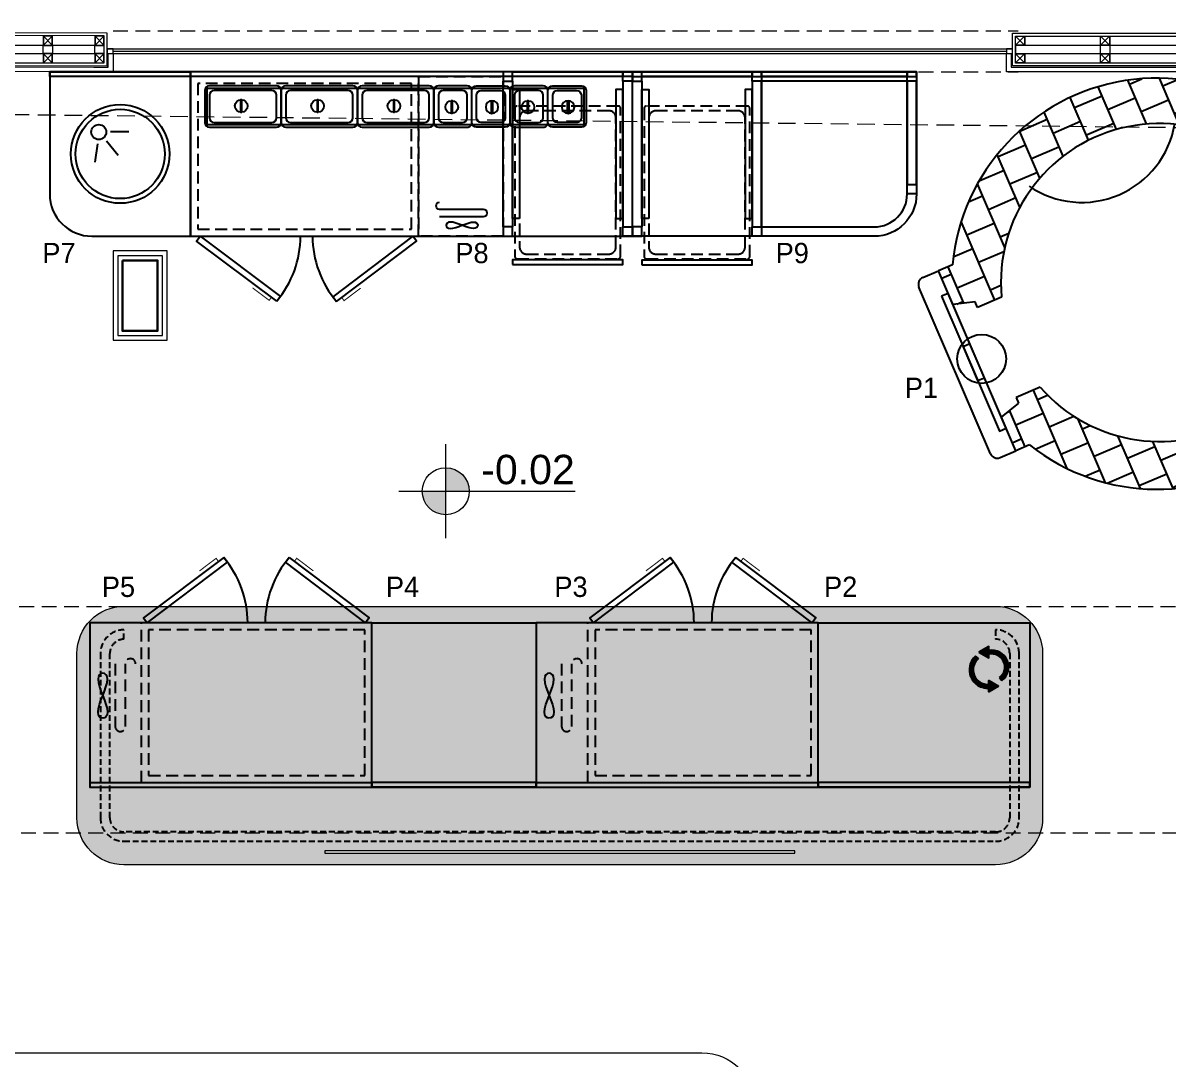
# Model space of a CAD drawing. Header units: centimetres. Extents: x 5488 to 20269, y -31398 to -19684.
# Drawn here: x 17759.7 to 18247.1, y -23240.3 to -22799.2 of the extents above; entities that cross this region are included whole.
import ezdxf
from ezdxf.enums import TextEntityAlignment as Align

# ---------------------------------------------------------------- set-up
doc = ezdxf.new("R2010")
doc.units = ezdxf.units.CM
for name, pattern in [('( Hidden )', [0.375, 0.25, -0.125]), ('DASHED', [0.75, 0.5, -0.25]), ('HIDDEN', [9.524999999999999, 6.35, -3.175])]:
    doc.linetypes.add(name, pattern=pattern)
for name, color, linetype in [('002 Çizgi', 7, 'Continuous'), ('S2000-002 Çizgi', 7, 'Continuous'), ('xxx_Autoxxx_Auto_Mobilya_Metal', 132, 'Continuous')]:
    doc.layers.add(name, color=color, linetype=linetype)
for name, color, linetype, lineweight in [('CRC_plan_kot', 4, 'Continuous', 20), ('CRC_plan_kot_isim', 3, 'Continuous', 20), ('xxx_Auto_DIMENSION_INTERIOR', 33, 'Continuous', 0), ('xxx_Auto_Duvar_Alcipan', 51, 'Continuous', 0), ('xxx_Auto_Duvar_Duvar Gorunus 02', 251, 'Continuous', 9), ('xxx_Auto_Element_Dograma Cam', 140, 'Continuous', 9), ('xxx_Auto_Kaplama_Ahşap', 34, 'Continuous', 0), ('xxx_Auto_Kaplama_Doğal Taş', 43, 'Continuous', 13), ('xxx_Auto_Konstruksiyon_Metal', 141, 'Continuous', 0), ('xxx_Auto_Mobilya_Mermer', 21, 'Continuous', 15), ('xxx_Auto_Tasiyici_Betonarme', 1, 'Continuous', 30), ('xxx_Auto_Tefris_Silik', 252, 'Continuous', 13), ('xxx_Auto_Yardimci_Yazi', 7, 'Continuous', 9)]:
    doc.layers.add(name, color=color, linetype=linetype, lineweight=lineweight)
doc.styles.add('a_Arial-50', font='arial.ttf', dxfattribs={"height": 0.125})
doc.styles.add('TAKSİM', font='GOTHIC.TTF', dxfattribs={"height": 20})
pattern_1 = [(0, (-10433.04148533649, 21099.85760030891), (0, 0.5588000000000001), [0.4064, -0.1524]), (90, (-10433.04148533649, 21099.85760030891), (-0.5588000000000001, 0), [0.4064, -0.1524])]

# ---------------------------------------------------------------- blocks, each defined once
blk = doc.blocks.new('level_50')
for points in [[(10, -9.094947017729282e-13, 0.4142135623730951), (0, 9.99999999999909), (0, -9.094947017729282e-13)], [(0, -9.094947017729282e-13), (-10, -9.094947017729282e-13, 0.4142135623730951), (0, -10.00000000000091)]]:
    blk.add_hatch(color=256).paths.add_polyline_path(points)
for p, q in [((0, 0), (0, 20)), ((-20, 0), (0, 0)), ((0, -20), (0, 0)), ((0, 0), (55, 0))]:
    blk.add_line(p, q)
blk.add_circle((0, 0), 10)
blk = doc.blocks.new('level')
blk.add_blockref('level_50', (0, 0))
at = {"layer": 'xxx_Auto_Yardimci_Yazi', "style": 'a_Arial-50'}
blk.add_attdef('LEVEL', text='', height=12.5, dxfattribs=at).set_placement((35, 3), align=Align.CENTER)
blk = doc.blocks.new('PLAN KOT')
at = {"layer": 'CRC_plan_kot'}
ref = blk.add_blockref('level', (-1005.077830960752, 1667.280894324485), dxfattribs=at)
ref.add_attrib('LEVEL', '-0.02', dxfattribs={"layer": 'CRC_plan_kot_isim', "height": 12.5, "style": 'a_Arial-50'}).set_placement((-970.077830960985, 1670.280894324485), align=Align.CENTER)
blk = doc.blocks.new('A$Cb3d25d0a')
at = {"layer": 'xxx_Auto_Konstruksiyon_Metal', "lineweight": 20}
h = blk.add_hatch(color=256, dxfattribs=at)
h.dxf.hatch_style = 1
h.paths.add_polyline_path([(2, 2), (2, -2), (-2, -2), (-2, 2)])
h.paths.add_polyline_path([(1.883423099934589, 1.883423099934589), (-1.883423099992797, 1.883423099934589), (-1.883423099992797, -1.883423099934589), (1.883423099934589, -1.883423099934589)], flags=16)
for points in [[(2, -2), (2, 2), (-2, 2), (-2, -2)], [(1.883423099934589, -1.883423099934589), (1.883423099934589, 1.883423099934589), (-1.883423099992797, 1.883423099934589), (-1.883423099992797, -1.883423099934589)]]:
    blk.add_lwpolyline(points, close=True, dxfattribs=at)
for points in [[(1.883423099934589, -1.883423099934589), (-1.883423099992797, 1.883423099934589)], [(1.883423099934589, 1.883423099934589), (-1.883423099992797, -1.883423099934589)]]:
    blk.add_lwpolyline(points, dxfattribs=at)
blk = doc.blocks.new('A$C57eeb574')
at = {"layer": 'S2000-002 Çizgi'}
h = blk.add_hatch(dxfattribs=at)
h.set_pattern_fill('AR-B88', color=256, scale=0.0625, angle=-45.00000000000001, style=0)
h.set_pattern_definition([(315, (-3240.819943235463, 9026.227369841044), (8.980256121069157, 8.980256121069152), []), (44.99999999999999, (-3240.819943235463, 9026.227369841044), (4.490128060534583, 13.47038418160373), [12.7, -12.7])])
edge = h.paths.add_edge_path()
edge.add_line((10.59032311548799, 69.51588821436417), (6.071278254945355, 64.99684335382335))
edge.add_line((6.071278254945355, 64.99684335382335), (17.11982171098498, 53.94829989778373))
edge.add_line((17.11982171098498, 53.94829989778373), (25.41745916795116, 58.5630895360664))
edge.add_line((25.41745916795116, 58.5630895360664), (27.2588830772911, 56.72166562672828))
edge.add_line((27.2588830772911, 56.72166562672828), (35.09686389740455, 64.5596464468399))
edge.add_arc((95.38256685059969, 95.38256685059969), 67.70833333333321, -117.07978686060773, 207.0797868606077, ccw=False)
edge.add_line((64.5596464468399, 35.09686389740091), (56.72166562672646, 27.2588830772911))
edge.add_line((56.72166562672646, 27.2588830772911), (58.5630895360664, 25.41745916794935))
edge.add_line((58.56308953607004, 25.41745916794935), (53.94829989778736, 17.11982171098498))
edge.add_line((53.94829989778373, 17.11982171098498), (64.99684335382335, 6.071278254945355))
edge.add_line((64.99684335382335, 6.071278254945355), (66.6028281241961, 7.677263025316279))
edge.add_line((66.6028281241961, 7.677263025316279), (69.51588821436599, 10.59032311548799))
edge.add_arc((94.45962590326235, 94.45962590326235), 87.49999999999979, 253.4368901488554, 556.5631098511459)
for p, q in [((10.59032311548799, 69.51588821436599), (6.071278254945355, 64.99684335382335)), ((64.99684335382335, 6.071278254945355), (6.071278254945355, 64.99684335382335)), ((35.09686389740091, 64.5596464468399), (27.2588830772911, 56.72166562672828)), ((25.41745916795116, 58.56308953606822), (17.11982171098498, 53.94829989778373)), ((27.2588830772911, 56.72166562672828), (25.41745916795116, 58.56308953606822)), ((64.5596464468399, 35.09686389740091), (56.7216656267301, 27.25888307728928)), ((58.56308953607004, 25.41745916794935), (53.94829989778373, 17.11982171098498)), ((56.7216656267301, 27.25888307728928), (58.56308953607004, 25.41745916794935)), ((69.51588821436599, 10.59032311548799), (64.99684335382335, 6.071278254945355))]:
    blk.add_line(p, q, dxfattribs=at)
at = {"layer": 'S2000-002 Çizgi', "color": 4}
for p, q in [((0.9152913087928027, 59.84085640767262), (6.071278254945355, 64.99684335382335)), ((55.4214390252564, 0.9152913087928027), (0.9152913087928027, 55.4214390252564)), ((59.8408564076708, 0.9152913087928027), (64.99684335382335, 6.071278254945355))]:
    blk.add_line(p, q, dxfattribs=at)
for points in [[(11.22726520109791, 55.4214390252564), (55.4214390252564, 11.22726520109609), (57.6311477164636, 13.4369738923051), (13.4369738923051, 57.6311477164636)], [(27.80008038515734, 38.84862384119697), (38.84862384119697, 27.80008038515552), (41.05833253240417, 30.00978907636454), (30.00978907636454, 41.05833253240417)]]:
    blk.add_lwpolyline(points, close=True, dxfattribs=at)
at = {"layer": 'S2000-002 Çizgi'}
blk.add_circle((37.00719993185703, 37.00719993185521), 10.41666666666667, dxfattribs=at)
for centre, radius, start, end in [((94.45962590326235, 94.45962590326235), 87.5, 253.436890148933, 196.5631098511966), ((95.38256685059969, 95.38256685059969), 67.70833333333334, 242.920213139422, 207.0797868605305), ((37.00444413907826, 151.9148076674483), 40.08555031716697, 257.7103555637461, 12.2896444362318)]:
    blk.add_arc(centre, radius, start, end, dxfattribs=at)
at = {"layer": 'S2000-002 Çizgi', "color": 4}
for centre, start, end in [((3.125, 57.6311477164636), 134.9999999999263, 225.0000000000737), ((57.6311477164636, 3.125), 225.0000000000737, 314.9999999999263)]:
    blk.add_arc(centre, 3.125, start, end, dxfattribs=at)
blk = doc.blocks.new('A$C21bdd9f1')
blk.add_lwpolyline([(17.99999999999272, 0), (60, 0), (60, 70), (0, 70), (0, 17.99999999999272, 0.414213562373095)], format="xyb", close=True)
blk.add_lwpolyline([(60, 68), (0, 68), (0, 70), (60, 70)], close=True)
for radius in [21, 19]:
    blk.add_circle((30, 35), radius)
at = {"layer": 'S2000-002 Çizgi'}
for p, q in [((25.85833143296259, 44.50565276186535), (33.74888846307658, 44.50565276186535)), ((20.38601085721893, 39.36681502014108), (19.27334305020486, 31.55510198158299)), ((24.19525305571733, 40.59699781065137), (29.20315646406743, 34.49931024092075))]:
    blk.add_line(p, q, dxfattribs=at)
blk.add_circle((20.8927963090573, 44.31028312147828), 3.187919533039348, dxfattribs=at)
blk = doc.blocks.new('A$C57341950')
at = {"layer": 'S2000-002 Çizgi'}
for points in [[(15.60000327377565, 16.20000360523272), (2.000003273775291, 16.20000360524136, 0.4142135623731128), (3.2737752917e-06, 14.20000360524136), (3.2737752917e-06, 2.000003605242, 0.4142135623730951), (2.000003273775291, 3.605242e-06), (15.60000327377565, 3.6052369978e-06, 0.4142135623730774), (17.60000327377565, 2.000003605236996), (17.60000327377565, 14.20000360523272, 0.4142135623730951)], [(13.60000327377565, 14.20000360523181), (4.00000327377711, 14.20000360523954, 0.4142135623731679), (2.000003273775291, 12.20000360523954), (2.00000327377711, 4.000003605242, 0.4142135623731362), (4.00000327377711, 2.000003605242), (13.60000327377565, 2.000003605236088, 0.4142135623730466), (15.60000327377565, 4.000003605236088), (15.60000327377565, 12.20000360523181, 0.4142135623730541)]]:
    blk.add_lwpolyline(points, format="xyb", close=True, dxfattribs=at)
blk.add_lwpolyline([(11.1722273248688, 8.830494350757819), (5.923726366481787, 8.830494350757819), (5.923726366481787, 8.3059357316356), (11.1722273248688, 8.3059357316356)], close=True, dxfattribs=at)
blk.add_circle((8.547976845675294, 8.55049435075807), 2.67616373236853, dxfattribs=at)
blk = doc.blocks.new('A$C72316036')
at = {"layer": 'S2000-002 Çizgi'}
for points in [[(32.49999810672307, 1.999990622898621), (32.49999810672671, 15.59999062289898, 0.4142135623731128), (30.49999810672671, 17.59999062289898), (1.999998106723069, 17.59999062289898, 0.4142135623730951), (-1.8932769308e-06, 15.59999062289898), (-1.8932751118e-06, 1.999990622898621, 0.4142135623730774), (1.999998106724888, -9.377101378e-06), (30.49999810672307, -9.377101378e-06, 0.4142135623730951)], [(30.49999810672307, 3.999990622898621), (30.49999810672307, 13.59999062289716, 0.4142135623731679), (28.49999810672307, 15.59999062289898), (3.999998106723069, 15.59999062289717, 0.4142135623731362), (1.999998106723069, 13.59999062289716), (1.999998106724888, 3.999990622898621, 0.4142135623730466), (3.999998106724888, 1.999990622898621), (28.49999810672307, 1.999990622898621, 0.4142135623730541)]]:
    blk.add_lwpolyline(points, format="xyb", close=True, dxfattribs=at)
blk.add_lwpolyline([(15.81020447264745, 6.404547395080953), (15.81020447264745, 11.65304835346796), (15.28564585352615, 11.65304835346796), (15.28564585352615, 6.404547395080953)], close=True, dxfattribs=at)
blk.add_circle((15.53020447264862, 9.028797874274462), 2.67616373236853, dxfattribs=at)
blk = doc.blocks.new('A$Cfe341e1a')
at = {"layer": 'S2000-002 Çizgi', "linetype": 'DASHED', "ltscale": 10}
for points in [[(1, 0), (44, 0, 0.414213562373095), (45, 1), (45, 64, 0.414213562373095), (44, 65), (1, 65, 0.414213562373095), (0, 64), (0, 1, 0.414213562373095)], [(5, 2), (40, 2, 0.414213562373095), (43, 5), (43, 60, 0.414213562373095), (40, 63), (5, 63, 0.414213562373095), (2, 60), (2, 5, 0.414213562373095)]]:
    blk.add_lwpolyline(points, format="xyb", close=True, dxfattribs=at)
blk = doc.blocks.new('A$C95519ca0')
for points in [[(0, 78.10028076637172), (4, 78.10028076637172), (4, 82.10028076637172), (0, 82.10028076637172)], [(4, 16.10028076637172), (0, 16.10028076637172), (0, 78.10028076637172), (4, 78.10028076637172)], [(4, 82.10028076637172), (51, 82.10028076637172), (51, 80.10028076637172), (4, 80.10028076637172)], [(55, 78.10028076637172), (51, 78.10028076637172), (51, 82.10028076637172), (55, 82.10028076637172)], [(51, 16.10028076637172), (55, 16.10028076637172), (55, 78.10028076637172), (51, 78.10028076637172)], [(7, 19.60028076637172), (4, 19.60028076637172), (4, 74.60028076637172), (7, 74.60028076637172)], [(48, 19.60028076637172), (51, 19.60028076637172), (51, 74.60028076637172), (48, 74.60028076637172)], [(0, 12.10028076637172), (4, 12.10028076637172), (4, 16.10028076637172), (0, 16.10028076637172)], [(55, 12.10028076637172), (51, 12.10028076637172), (51, 16.10028076637172), (55, 16.10028076637172)], [(4, 0), (51, 0), (51, 2), (4, 2)]]:
    blk.add_lwpolyline(points, close=True)
blk.add_blockref('A$Cfe341e1a', (5, 2.5))
blk = doc.blocks.new('A$Cde456a09')
blk.add_lwpolyline([(6.999999999999091, 90.81555649840811), (167.2999999999975, 90.81555649840811), (167.2999999999975, 75.21555649840957), (6.999999999999091, 75.21555649840957)], close=True)
at = {"layer": 'S2000-002 Çizgi'}
blk.add_line((188, 95.81555649840448), (0, 95.81555649840448), dxfattribs=at)
for points in [[(188, 27.81555649840448), (188, 97.81555649840448), (0, 97.81555649840448), (0, 27.81555649840448)], [(120.3746560223408, 31.05064464205134), (119.3547595788878, 31.17106545537536), (118.163291771114, 31.48853850867818), (116.8574430537947, 31.9373797219705), (115.4944038817021, 32.45190501525576), (114.1313647096104, 32.96643030854102), (112.825515992291, 33.41527152183335), (111.6340481845173, 33.73274457513253), (110.6141517410642, 33.85316538846018), (109.8134853742404, 33.73274457513617), (109.2415808265105, 33.41527152183335), (108.8984380978709, 32.96643030854102), (108.7840571883253, 32.45190501525576), (108.8984380978709, 31.9373797219705), (109.2415808265105, 31.48853850867818), (109.8134853742404, 31.17106545537899), (110.6141517410642, 31.05064464205134), (111.6340481845173, 31.17106545537536), (112.825515992291, 31.48853850867818), (114.1313647096104, 31.9373797219705), (115.4944038817021, 32.45190501525576), (116.8574430537947, 32.96643030854102), (118.163291771114, 33.41527152183335), (119.3547595788878, 33.73274457513253), (120.3746560223408, 33.85316538846018), (121.1753223891646, 33.73274457513617), (121.7472269368945, 33.41527152183335), (122.0903696655341, 32.96643030854102), (122.2047505750797, 32.45190501525576), (122.0903696655341, 31.9373797219705), (121.7472269368945, 31.48853850867818), (121.1753223891646, 31.17106545537899)], [(36.69131935720725, 0.1504816866945475), (2.462356244144758, 25.7618187116168), (3.999036465640529, 27.81555649840448), (38.22799957870666, 2.20421947347495)], [(62.05899521493484, 0), (96.16947551348494, 25.76892768048856), (94.6233398526565, 27.81555649840448), (60.5128595541064, 2.046628817915916)]]:
    blk.add_lwpolyline(points, close=True, dxfattribs=at)
at = {"layer": 'S2000-002 Çizgi', "linetype": 'DASHED', "ltscale": 10}
for points in [[(94, 92.81555649840448), (3, 92.81555649840448), (3, 30.81555649840448), (94, 30.81555649840448)], [(133, 27.81555649840448), (97, 27.81555649840448), (97, 95.81555649840448), (133, 95.81555649840448)]]:
    blk.add_lwpolyline(points, close=True, dxfattribs=at)
blk.add_lwpolyline([(97, 95.81555649840448), (97, 27.81555649840448)], dxfattribs=at)
at = {"layer": 'S2000-002 Çizgi'}
for points in [[(124.6507110886587, 39.20951532187973), (105.9804521951164, 39.20951532187973, -1), (105.9804521951164, 42.25157811589816)], [(105.9804521951164, 36.16745252785404), (124.6507110886587, 36.16745252785404, 1), (124.6507110886587, 39.20951532187973)]]:
    blk.add_lwpolyline(points, format="xyb", dxfattribs=at)
at = {"layer": 'S2000-002 Çizgi', "const_width": 0.4275000000000001}
for points in [[(34.43911317757374, 1.835663073157775), (33.44888808572068, 0.512250003797817), (27.7943565859714, 4.743173139846476), (26.34650952506126, 5.826504204102093)], [(64.30340543165585, 1.695550577242102), (65.29972353697303, 0.3767184735552291), (70.93468199839845, 4.633675156779645), (72.3775173680624, 5.723672130443447)]]:
    blk.add_lwpolyline(points, dxfattribs=at)
at = {"layer": 'S2000-002 Çizgi'}
for centre, radius, start, end in [((3.999036465640529, 27.81555649840448), 42.74999999999996, 319.755034833805, 0), ((94.6233398526565, 27.81555649840448), 42.75, 180, 220.5092126637801)]:
    blk.add_arc(centre, radius, start, end, dxfattribs=at)
blk.add_blockref('A$C95519ca0', (133, 15.71527573203275))
for p in [(6.000001893276021, 74.21556587550731), (38.50000189327693, 74.21556587550731), (71.00000189327784, 74.21556587550731)]:
    blk.add_blockref('A$C72316036', p, dxfattribs=at)
at = {"layer": 'S2000-002 Çizgi', "rotation": 90}
for p in [(119.7000036052395, 74.21555322462882), (152.1000036052355, 74.21555322462882)]:
    blk.add_blockref('A$C57341950', p, dxfattribs=at)
at = {"layer": 'S2000-002 Çizgi', "xscale": -1, "rotation": 270}
for p in [(119.6999963947619, 74.21555322462882), (152.0999963947579, 74.21555322462882)]:
    blk.add_blockref('A$C57341950', p, dxfattribs=at)
blk = doc.blocks.new('A$Cbf73b1fa')
at = {"layer": '002 Çizgi', "color": 7}
blk.add_line((120, 95.81555649840448), (0, 95.81555649840448), dxfattribs=at)
for points in [[(120, 27.81555649840448), (120, 97.81555649840448), (0, 97.81555649840448), (0, 27.81555649840448)], [(35.20475897192591, 0), (1.094278673375811, 25.76892768048856), (2.640414334204252, 27.81555649840448), (36.75089463275435, 2.046628817915916)], [(63.03666988997065, 0), (97.14715018852075, 25.76892768048856), (95.60101452769231, 27.81555649840448), (61.49053422914221, 2.046628817915916)]]:
    blk.add_lwpolyline(points, close=True, dxfattribs=at)
at = {"layer": '002 Çizgi', "color": 7, "const_width": 0.4275000000000001}
for points in [[(32.9603487552049, 1.695550577242102), (31.96403064988408, 0.3767184735552291), (26.32907218846231, 4.633675156779645), (24.88623681879835, 5.723672130443447)], [(65.28108010669166, 1.695550577242102), (66.27739821201249, 0.3767184735552291), (71.91235667343426, 4.633675156779645), (73.35519204309821, 5.723672130443447)]]:
    blk.add_lwpolyline(points, dxfattribs=at)
at = {"layer": '002 Çizgi', "color": 7}
for centre, start, end in [((2.640414334204252, 27.81555649840448), 319.49078733622, 0), ((95.60101452769231, 27.81555649840448), 180, 220.5092126637801)]:
    blk.add_arc(centre, 42.75, start, end, dxfattribs=at)
at = {"layer": 'S2000-002 Çizgi', "linetype": 'DASHED', "ltscale": 10}
for p, q in [((104.893934397056, 71.92442862422104), (104.893934397056, 45.25263020487546)), ((109.2397383885182, 45.25263020487546), (109.2397383885182, 71.92442862422104)), ((113.1714255399784, 67.77659412169669), (113.8126272732552, 68.26679801975479)), ((113.8126272732552, 68.26679801975479), (114.5476634065199, 68.43019931910749)), ((114.5476634065199, 68.43019931910749), (115.2826995397845, 68.26679801975479)), ((115.2826995397845, 68.26679801975479), (115.9239012730541, 67.77659412169669)), ((112.5458628733686, 65.81577852947885), (112.7178926066845, 66.95958762494047)), ((112.7178926066845, 64.35878361025607), (112.5458628733686, 65.81577852947885)), ((112.7178926066845, 66.95958762494047), (113.1714255399784, 67.77659412169669)), ((113.1714255399784, 62.65668674201515), (112.7178926066845, 64.35878361025607)), ((115.9239012730541, 67.77659412169669), (116.377434206348, 66.95958762494047)), ((116.377434206348, 64.35878361026334), (115.9239012730541, 62.65668674201515)), ((116.377434206348, 66.95958762494047), (116.5494639396638, 65.81577852947885)), ((116.5494639396638, 65.81577852947885), (116.377434206348, 64.35878361026334)), ((113.8126272732479, 60.79118857441426), (113.1714255399784, 62.65668674201515)), ((114.5476634065126, 58.84398975714066), (113.8126272732479, 60.79118857441426)), ((114.5476634065126, 58.84398975714066), (113.8126272732479, 56.89679093986706)), ((115.2826995397772, 60.79118857441426), (114.5476634065126, 58.84398975714066)), ((115.2826995397772, 56.89679093986706), (114.5476634065126, 58.84398975714066)), ((115.9239012730541, 62.65668674201515), (115.2826995397772, 60.79118857441426)), ((113.1714255399784, 55.03129277226617), (112.7178926066845, 53.32919590401798)), ((113.8126272732479, 56.89679093986706), (113.1714255399784, 55.03129277226617)), ((115.9239012730541, 55.03129277226617), (115.2826995397772, 56.89679093986706)), ((116.377434206348, 53.32919590401798), (115.9239012730541, 55.03129277226617)), ((112.7178926066845, 53.32919590401798), (112.5458628733686, 51.8722009847952)), ((112.5458628733686, 51.8722009847952), (112.7178926066845, 50.72839188933358)), ((112.7178926066845, 50.72839188933358), (113.1714255399784, 49.91138539257736)), ((113.1714255399784, 49.91138539257736), (113.8126272732552, 49.42118149451926)), ((113.8126272732552, 49.42118149451926), (114.5476634065199, 49.25778019517384)), ((114.5476634065199, 49.25778019517384), (115.2826995397845, 49.42118149451926)), ((115.2826995397845, 49.42118149451926), (115.9239012730541, 49.91138539257736)), ((115.9239012730541, 49.91138539257736), (116.377434206348, 50.72839188933358)), ((116.5494639396638, 51.8722009847952), (116.377434206348, 53.32919590401798)), ((116.377434206348, 50.72839188933358), (116.5494639396638, 51.8722009847952))]:
    blk.add_line(p, q, dxfattribs=at)
blk.add_lwpolyline([(95, 92.81555649840448), (3, 92.81555649840448), (3, 30.81555649840448), (95, 30.81555649840448)], close=True, dxfattribs=at)
blk.add_lwpolyline([(98, 95.81555649840448), (98, 27.81555649840448)], dxfattribs=at)
for centre, radius, start, end in [((107.0668363927834, 71.92442862422104), 2.17290199573472, 0, 180), ((102.7210324013286, 45.25263020487546), 2.172901995727444, 180, 0)]:
    blk.add_arc(centre, radius, start, end, dxfattribs=at)
blk = doc.blocks.new('A$Cf8e973fe')
at = {"layer": 'S2000-002 Çizgi'}
h = blk.add_hatch(dxfattribs=at)
h.set_pattern_fill('ANGLE', color=256, scale=0.08, style=0)
h.set_pattern_definition(pattern_1)
h.paths.add_polyline_path([(77.13229366010546, 46.68665930929274, 0.8223516619165412), (72.57149101972936, 56.58234305325459), (72.57149101972936, 58.18234305325313, -0.7958018453687739), (78.16746307858466, 45.45961864203491)])
h.paths.add_polyline_path([(68.39341375636468, 57.49866681470303), (72.57149101972936, 59.91088084740113), (72.57149101972936, 55.08645278200493)])
h = blk.add_hatch(dxfattribs=at)
h.set_pattern_fill('ANGLE', color=256, scale=0.08, style=0)
h.set_pattern_definition(pattern_1)
h.paths.add_polyline_path([(72.57149101972936, 43.78234305325532), (72.57149101972936, 42.18234305325313, -0.7092685096097804), (66.88372825335409, 55.77489899651118), (68.23939874984262, 54.8126717194682, 0.7376446047980548)])
h.paths.add_polyline_path([(72.57149101972936, 45.51088084740331), (76.74956828309405, 43.09866681470521), (72.57149101972936, 40.68645278200347)])
for points in [[(0, 70), (90, 70), (90, 0), (0, 0)], [(90, 2), (0, 2), (0, 0), (90, 0)]]:
    blk.add_lwpolyline(points, close=True)
for p, q in [((68.23939874984262, 54.8126717194682), (66.88372825335409, 55.77489899651118)), ((77.13229366010637, 46.68665930929274), (78.16746307858466, 45.45961864203491))]:
    blk.add_line(p, q, dxfattribs=at)
for points in [[(68.39341375636468, 57.49866681470303), (72.57149101972936, 55.08645278200493), (72.57149101972936, 59.91088084740113)], [(76.74956828309405, 43.09866681470521), (72.57149101972936, 40.68645278200347), (72.57149101972936, 45.51088084740331)]]:
    blk.add_lwpolyline(points, close=True, dxfattribs=at)
for centre, radius, start, end in [((72.10846397372643, 49.97488211865493), 7.806283310970452, 132.012965615278, 273.4004756551986), ((72.10969074384684, 49.96683923815363), 6.201713678962622, 128.6138249162747, 274.2703873723373), ((73.9038434474769, 51.17633553281848), 7.131570960744617, 306.7161694728177, 100.7675253811005), ((73.87797616743865, 51.18563483046091), 5.552599668906809, 305.8799589721378, 103.6088662258209)]:
    blk.add_arc(centre, radius, start, end, dxfattribs=at)
blk = doc.blocks.new('A$C6659c1ca')
for points in [[(0, 70), (70, 70), (70, 0), (0, 0)], [(70, 2), (0, 2), (0, 0), (70, 0)]]:
    blk.add_lwpolyline(points, close=True)
blk = doc.blocks.new('A$Ce26034f3')
for points in [[(0, 78.10028076637172), (4, 78.10028076637172), (4, 82.10028076637172), (0, 82.10028076637172)], [(0, 80.10028076637172), (120.9677858109635, 80.10028076637172), (120.9677858109635, 82.10028076637172), (0, 82.10028076637172)], [(4, 16.10028076637172), (0, 16.10028076637172), (0, 78.10028076637172), (4, 78.10028076637172)], [(4, 82.10028076637172), (51, 82.10028076637172), (51, 80.10028076637172), (4, 80.10028076637172)], [(55, 78.10028076637172), (51, 78.10028076637172), (51, 82.10028076637172), (55, 82.10028076637172)], [(51, 16.10028076637172), (55, 16.10028076637172), (55, 78.10028076637172), (51, 78.10028076637172)], [(55, 82.10028076637172), (116.9677858109635, 82.10028076637172), (116.9677858109635, 80.10028076637172), (55, 80.10028076637172)], [(120.9677858109635, 78.10028076637172), (116.9677858109635, 78.10028076637172), (116.9677858109635, 82.10028076637172), (120.9677858109635, 82.10028076637172)], [(116.9677858109635, 34.10028076637172), (120.9677858109635, 34.10028076637172), (120.9677858109635, 78.10028076637172), (116.9677858109635, 78.10028076637172)], [(7, 19.60028076637172), (4, 19.60028076637172), (4, 74.60028076637172), (7, 74.60028076637172)], [(48, 19.60028076637172), (51, 19.60028076637172), (51, 74.60028076637172), (48, 74.60028076637172)], [(120.9677858109635, 30.10028076637172), (116.9677858109635, 30.10028076637172), (116.9677858109635, 34.10028076637172), (120.9677858109635, 34.10028076637172)], [(0, 12.10028076637172), (4, 12.10028076637172), (4, 16.10028076637172), (0, 16.10028076637172)], [(55, 12.10028076637172), (51, 12.10028076637172), (51, 16.10028076637172), (55, 16.10028076637172)], [(4, 0), (51, 0), (51, 2), (4, 2)]]:
    blk.add_lwpolyline(points, close=True)
for points in [[(0, 82.10028076637172), (120.9677858109635, 82.10028076637172), (120.9677858109635, 30.10028076637172, -0.414213562373095), (102.9677858109635, 12.10028076637172), (0, 12.10028076637172)], [(55, 16.10028076637172), (102.9677858109671, 16.10028076637172, 0.414213562373095), (116.9677858109635, 30.10028076636809), (116.9677858109635, 78.10028076637172), (55, 78.10028076637172)]]:
    blk.add_lwpolyline(points, format="xyb", close=True)
blk.add_blockref('A$Cfe341e1a', (5, 2.5))

msp = doc.modelspace()

# ---------------------------------------------------------------- hatches: boundary and pattern name
at = {"layer": 'xxx_Auto_Mobilya_Mermer'}
h = msp.add_hatch(dxfattribs=at)
h.set_pattern_fill('AR-CONC', color=256, scale=0.1)
h.set_pattern_definition([(49.99999999999999, (10220.38696651488, 7.275957614183426e-12), (18.2184668996004, -1.593908553890309), [1.905, -20.955]), (355, (10220.38696651488, 7.275957614183426e-12), (-3.524342142496934, 19.10568452390352), [1.524, -16.764058417]), (100.4514447, (10221.90516721488, -0.1328253499923449), (14.69412470903533, 17.51177519121951), [1.61900088, -17.80902445999999]), (46.18420000000001, (10220.38696651488, 5.080000000009022), (27.10790408921299, -4.204232793272715), [2.8575, -31.4325]), (96.63555760999992, (10222.64595651488, 4.729650000008405), (23.7404134051503, 24.74261245977215), [2.428502314, -26.713560816]), (351.1841511700001, (10220.38696651488, 5.080000000009022), (23.74041340649771, 24.74261245855327), [2.285996707, -25.145973192]), (21, (10222.92696651488, 3.810000000008586), (15.16143912691325, -10.22651981870876), [1.905, -20.955]), (326.0000000000001, (10222.92696651488, 3.810000000008586), (6.180202834764708, 18.41879661223193), [1.524, -16.764]), (71.45144499999999, (10224.19041977488, 2.957790010008466), (21.34164192787162, 8.192276888590525), [1.61900088, -17.80899376]), (37.50000000000001, (10220.38696651488, 7.275957614183426e-12), (0.3088603250591817, 8.455503887315311), [0, -16.5608, 0, -17.018, 0, -16.8275]), (7.499999999999999, (10220.38696651488, 7.275957614183426e-12), (6.681966251030575, 10.01805748181195), [0, -9.7028, 0, -16.1798, 0, -6.413500000000001]), (327.5, (10214.72276651488, 7.275957614183426e-12), (13.55905951668714, -0.5728743992673444), [0, -6.350000000000001, 0, -19.812, 0, -26.289]), (317.5, (10212.18276651488, 7.275957614183426e-12), (14.81291813860181, 2.542649103333303), [0, -8.255, 0, -13.1572, 0, -18.669])])
h.paths.add_polyline_path([(17988.17820933275, -23152.57206693516), (18088.17820933275, -23152.57206693516), (18088.17820933275, -23151.57206693516), (17888.17820933275, -23151.57206693516), (17888.17820933275, -23152.57206693516)], flags=16)
edge = h.paths.add_edge_path()
edge.add_line((17802.67920516944, -23047.57206644982), (18173.67920511987, -23047.57206644982))
edge.add_arc((18173.67920511987, -23067.57206644982), 20, 0.0028527909564104448, 89.99999999999739, ccw=False)
edge.add_line((18193.67920509508, -23067.57107063792), (18193.68204912338, -23137.57107063792))
edge.add_arc((18173.68204914817, -23137.57206644982), 19.99999999999912, -90.00000000000267, 0.0028527909564104448, ccw=False)
edge.add_line((18173.68204914817, -23157.57206644982), (17802.68204919774, -23157.57206644982))
edge.add_arc((17802.68204919774, -23137.57206644982), 20, 180.0028527909564, 269.9999999999974, ccw=False)
edge.add_line((17782.68204922253, -23137.57306226172), (17782.67920519423, -23067.57306226172))
edge.add_arc((17802.67920516944, -23067.57206644982), 19.99999999999912, 89.99999999999739, 180.0028527909564, ccw=False)

# ---------------------------------------------------------------- linework, layer by layer
at = {"layer": 'xxx_Auto_Duvar_Alcipan'}
for points in [[(17549.26531679889, -22817.41641038708), (17795.51558502555, -22817.5409442951), (17795.51558502555, -22803.5409442951), (17535.26440393118, -22803.39953697512), (17535.26440028071, -22825.59647328177)], [(17794.26558502555, -22816.29008956578), (17794.26558502555, -22804.79009014984), (17536.51439595768, -22804.65039169899), (17536.51439329659, -22825.59647328177)], [(18463.32300274678, -22817.56529780725), (18180.84083363994, -22817.56529780726), (18180.84083363994, -22803.56529780726), (18463.32300274678, -22803.56529780725)], [(18463.32300274678, -22816.31529780725), (18182.09083363994, -22816.31529780726), (18182.09083363994, -22804.81529780726), (18463.32300274678, -22804.81529780725)], [(17548.01532464825, -22816.16557366333), (17790.26558502555, -22816.29008956578), (17790.26558502555, -22816.29008956578)]]:
    msp.add_lwpolyline(points, dxfattribs=at)
at = {"layer": 'xxx_Auto_Duvar_Duvar Gorunus 02', "color": 6, "linetype": '( Hidden )', "ltscale": 30}
msp.add_lwpolyline([(18561.02444485074, -22847.33032794729), (17608.99350832469, -22836.72215206298)], dxfattribs=at)
at = {"layer": 'xxx_Auto_Element_Dograma Cam'}
for points in [[(17795.51558502555, -22810.2909442951), (18180.84083363994, -22810.31529780726)], [(17798.01558502555, -22811.2909442951), (18178.34083363994, -22811.31529780726)], [(17795.51558502555, -22812.2909442951), (18180.84083363994, -22812.31529780726)]]:
    msp.add_lwpolyline(points, dxfattribs=at)
for points in [[(17795.51558502555, -22812.29094429511), (17798.01558502555, -22812.2909442951), (17798.01558502555, -22810.2909442951), (17795.51558502555, -22810.29094429511)], [(18178.34083363994, -22812.31529780725), (18180.84083363994, -22812.31529780726), (18180.84083363994, -22810.31529780726), (18178.34083363994, -22810.31529780725)], [(17988.17820933275, -23152.57206693516), (18088.17820933275, -23152.57206693516), (18088.17820933275, -23151.57206693516), (17888.17820933275, -23151.57206693516), (17888.17820933275, -23152.57206693516)]]:
    msp.add_lwpolyline(points, close=True, dxfattribs=at)
at = {"layer": 'xxx_Auto_Kaplama_Ahşap'}
msp.add_lwpolyline([(17678.68690780945, -23237.57206644983), (18048.68690780945, -23237.57206644983, -0.9999999999999999), (18048.68690780945, -23282.57206644983), (17678.68690780945, -23282.57206644983, -0.9999999999999999)], format="xyb", close=True, dxfattribs=at)
at = {"layer": 'xxx_Auto_Kaplama_Doğal Taş'}
for points in [[(17549.76531361015, -22817.91675227663), (17789.90092433304, -22818.02756842089), (17789.90092433304, -22818.03719450467), (17796.01558502555, -22818.04128618682), (17796.01558502555, -22812.2909442951), (17798.01558502555, -22812.2909442951), (17798.01558502555, -22820.04265375372), (17551.76530077549, -22819.91811983477)], [(17789.90092433304, -22820.02759766915), (17551.76530085257, -22819.91811983482), (17551.76529934452, -22825.59647328177)]]:
    msp.add_lwpolyline(points, dxfattribs=at)
for points in [[(18180.34083363994, -22812.31529780726), (18180.34083363994, -22818.06529780726), (18463.32300274678, -22818.06529780725), (18463.32300274678, -22820.06529780725), (18178.34083363994, -22820.06529780726), (18178.34083363994, -22812.31529780726)], [(17798.01558502555, -22896.31528008681), (17798.01558502555, -22934.31528008681), (17821.01558502555, -22934.31528008681), (17821.01558502555, -22896.31528008681)], [(17800.01558502555, -22898.31528008681), (17800.01558502555, -22932.31528008681), (17819.01558502555, -22932.31528008681), (17819.01558502555, -22898.31528008681)]]:
    msp.add_lwpolyline(points, close=True, dxfattribs=at)
at = {"layer": 'xxx_Auto_Konstruksiyon_Metal'}
for points in [[(17712.26467973967, -22812.23805100039), (17768.26865343538, -22812.23805100039), (17768.26865343538, -22808.78163593228), (17712.26467973967, -22808.78163593228)], [(17772.26459644638, -22812.2786410942), (17790.26964201455, -22812.25428758204), (17790.26964201455, -22808.79308440386), (17772.26459644638, -22808.81743791602)], [(18182.09083363994, -22812.31444307794), (18218.26069157556, -22812.31444307794), (18218.26069157556, -22808.81743791602), (18182.09083363994, -22808.81743791602)], [(18222.26474856456, -22812.31444307794), (18278.26069157556, -22812.31444307794), (18278.26069157556, -22808.81743791602), (18222.26474856456, -22808.81743791602)]]:
    msp.add_lwpolyline(points, close=True, dxfattribs=at)
at = {"layer": 'xxx_Auto_Mobilya_Mermer'}
msp.add_lwpolyline([(17802.67920516944, -23047.57206644982), (18173.67920511987, -23047.57206644982, -0.4141989791206068), (18193.67920509508, -23067.57107063792), (18193.68204912338, -23137.57107063792, -0.4142281457759667), (18173.68204914817, -23157.57206644982), (17802.68204919774, -23157.57206644982, -0.4141989791206066), (17782.68204922253, -23137.57306226172), (17782.67920519423, -23067.57306226172, -0.4142281457759668)], format="xyb", close=True, dxfattribs=at)
at = {"layer": 'xxx_Auto_Tasiyici_Betonarme'}
msp.add_lwpolyline([(17802.01558502555, -22900.31528008681), (17802.01558502555, -22930.31528008681), (17817.01558502555, -22930.31528008681), (17817.01558502555, -22900.31528008681)], close=True, dxfattribs=at)
msp.add_lwpolyline([(17802.01558502555, -22900.31528008681), (17802.01558502555, -22930.31528008681), (17817.01558502555, -22930.31528008681), (17817.01558502555, -22900.31528008681)], close=True, dxfattribs=at)
at = {"layer": 'xxx_Auto_Tefris_Silik', "linetype": 'HIDDEN'}
for points in [[(17798.01558502555, -22802.54263515894), (18183.34083363994, -22802.5669886711)], [(17798.01558502555, -22820.04265375372), (18183.34083363994, -22820.06700726588)], [(17681.93659126508, -23047.57206644982), (18293.77849126509, -23047.57206644982)], [(17682.67820933274, -23144.0137550117), (18293.67820933276, -23143.95242994566)]]:
    msp.add_lwpolyline(points, dxfattribs=at)
at = {"layer": 'xxx_Autoxxx_Auto_Mobilya_Metal', "linetype": '( Hidden )', "ltscale": 10}
msp.add_lwpolyline([(17802.67921549206, -23057.57206644982), (17802.67920516944, -23057.57206644982, 0.4142281457760185), (17792.67920518597, -23067.57265597197), (17792.68204921013, -23137.57256435577, 0.4141989791205545), (17802.68204919774, -23147.57206644982), (18173.68204914817, -23147.57206644982, 0.4142281457760185), (18183.68204913163, -23137.57147692768), (18183.67920510747, -23067.57156854387, 0.4141989791206052), (18173.67920511987, -23057.57206644982), (18173.67920511987, -23061.57206644982, -0.4141989791205697), (18179.67920511244, -23067.57176770625), (18179.68204913494, -23137.57163944356, -0.4142281457760588), (18173.6820308251, -23143.57206644987), (17802.68204919774, -23143.57206644982, -0.4141989791204852), (17796.68204920517, -23137.57236519339), (17796.67920518267, -23067.57249345609, -0.414227755228762), (17802.67921549206, -23061.57206644982)], format="xyb", close=True, dxfattribs=at)

# ---------------------------------------------------------------- block references
for name, p, rotation in [('A$C57eeb574', (18119.63888377736, -22962.87581588069), 338.2068841797943), ('A$Cbf73b1fa', (17908.17920514465, -23026.75650995142), 180), ('A$Cbf73b1fa', (18098.17920514465, -23026.75650995142), 180)]:
    msp.add_blockref(name, p, dxfattribs=dict(rotation=rotation))
for name, p in [('A$C21bdd9f1', (17771.0536327667, -22890.01893302405)), ('A$Cde456a09', (17831.0536327667, -22917.83448952245)), ('A$Ce26034f3', (18019.0536327667, -22902.15690467337)), ('A$C6659c1ca', (17908.17920514465, -23124.57206644982)), ('A$Cf8e973fe', (18098.17920514465, -23124.57206644982))]:
    msp.add_blockref(name, p)
at = {"layer": 'xxx_Auto_DIMENSION_INTERIOR'}
msp.add_blockref('PLAN KOT', (18944.72902636619, -24665.8512004318), dxfattribs=at)
at = {"layer": 'xxx_Auto_Konstruksiyon_Metal'}
for p in [(17770.26865343538, -22806.78163593228), (17792.26964201455, -22806.79308440386), (17770.26459644638, -22814.2786410942), (17792.26558502555, -22814.29008956578)]:
    msp.add_blockref('A$Cb3d25d0a', p, dxfattribs=at)
at = {"layer": 'xxx_Auto_Konstruksiyon_Metal', "xscale": -1}
for p in [(18184.08677665094, -22806.81743791602), (18220.26069157556, -22806.81743791602), (18184.09083363994, -22814.31444307794), (18220.26474856456, -22814.31444307794)]:
    msp.add_blockref('A$Cb3d25d0a', p, dxfattribs=at)

# ---------------------------------------------------------------- texts
at = {"style": 'TAKSİM'}
for s, p in [('P7', (17775.01489108885, -22901.4934852441)), ('P8', (17950.8055736538, -22901.4934852441)), ('P9', (18087.1177997649, -22901.4934852441)), ('P1', (18142.1184482391, -22958.88452573583)), ('P5', (17800.34067914074, -23043.56892328392)), ('P4', (17921.23886166451, -23043.56892328392)), ('P3', (17992.942619664, -23043.56892328392)), ('P2', (18107.71516401974, -23043.56892328392))]:
    msp.add_text(s, height=8.64, dxfattribs=at).set_placement(p, align=Align.CENTER)

doc.saveas('drawing.dxf')
